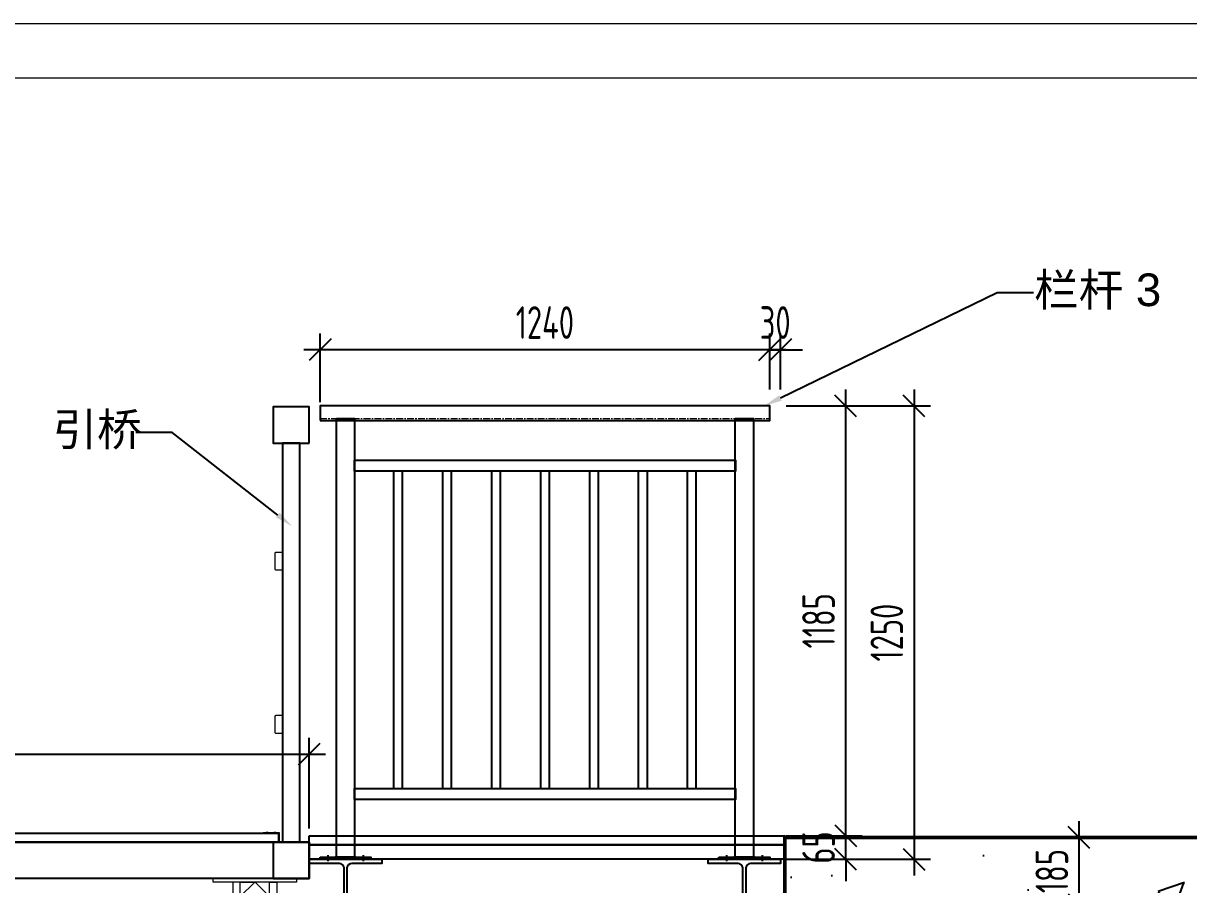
# Model space of a CAD drawing. Header units: millimetres. Extents: x 4 to 2106212, y -117026 to 198097.
# Drawn here: x 1890949 to 1894163, y 187762 to 190137 of the extents above; entities that cross this region are included whole.
import ezdxf
from ezdxf import colors
from ezdxf.entities.mleader import LeaderData, LeaderLine
from ezdxf.math import Vec2, Vec3

# ---------------------------------------------------------------- set-up
doc = ezdxf.new("R2010")
doc.units = ezdxf.units.MM
for name, pattern in [('BLTA11-LD-L-4001_Plot Plan for Seawater Intake System_20140729$0$CENTER2', [1.125, 0.75, -0.125, 0.125, -0.125]), ('CENTER', [0.6, 0.375, -0.075, 0.075, -0.075]), ('CENTER2', [28.575, 19.05, -3.175, 3.175, -3.175])]:
    doc.linetypes.add(name, pattern=pattern)
for name, color, linetype in [('H200', 3, 'Continuous'), ('方管', 100, 'Continuous'), ('标注', 9, 'Continuous'), ('铝横梁', 220, 'Continuous'), ('铝通', 4, 'Continuous'), ('面板', 44, 'Continuous')]:
    doc.layers.add(name, color=color, linetype=linetype)
for name, color, linetype, lineweight in [('图框', 7, 'Continuous', 13), ('型材', 7, 'Continuous', 15), ('文本', 3, 'Continuous', 13), ('虚线', 1, 'CENTER2', 0)]:
    doc.layers.add(name, color=color, linetype=linetype, lineweight=lineweight)
doc.styles.add('Arial', font='arial.ttf')
doc.styles.add('hztxt', font='ros1.shx', dxfattribs={"width": 0.8, "bigfont": 'hztxt.shx'})
doc.dimstyles.new('DIM-30', dxfattribs={"dimscale": 30, "dimtxt": 3, "dimasz": 2, "dimexe": 1.5, "dimexo": 1.5, "dimgap": 1, "dimtad": 1, "dimdec": 1, "dimdsep": 46, "dimtxsty": 'hztxt', "dimblk": 'OBLIQUE', "dimcen": 0, "dimdle": 1.5, "dimclrd": 9, "dimclre": 9, "dimclrt": 2, "dimadec": 1, "dimazin": 0, "dimtfac": 1, "dimtdec": 1, "dimtix": 1, "dimtmove": 2, "dimatfit": 3, "dimldrblk": 'OBLIQUE', "dimfxl": 15, "dimtolj": 1, "dimtzin": 0, "dimarcsym": 1})

# ---------------------------------------------------------------- blocks, each defined once
blk = doc.blocks.new('GW-TK')
at = {"layer": '图框'}
for points in [[(927183.55, 464715.01), (927603.55, 464715.01), (927603.55, 464418.01), (927183.55, 464418.01)], [(927188.55, 464710.01), (927598.55, 464710.01), (927598.55, 464423.01), (927188.55, 464423.01)]]:
    blk.add_lwpolyline(points, close=True, dxfattribs=at)
blk = doc.blocks.new('*U1023')
at = {"color": 252}
blk.add_lwpolyline([(-1250, -500), (1250, -500), (1250, -600), (-1250, -600)], close=True, dxfattribs=at)
at = {"color": 252, "linetype": 'BLTA11-LD-L-4001_Plot Plan for Seawater Intake System_20140729$0$CENTER2', "ltscale": 5}
for points in [[(-1160.6, -683), (-1140.6, -683), (-1140.6, -657), (-1160.6, -657)], [(-1039.6, -683), (-1059.6, -683), (-1059.6, -657), (-1039.6, -657)], [(-60.6, -683), (-40.6, -683), (-40.6, -657), (-60.6, -657)], [(60.4, -683), (40.4, -683), (40.4, -657), (60.4, -657)], [(1039.4, -683), (1059.4, -683), (1059.4, -657), (1039.4, -657)], [(1160.4, -683), (1140.4, -683), (1140.4, -657), (1160.4, -657)]]:
    blk.add_lwpolyline(points, close=True, dxfattribs=at)
at = {"layer": '型材', "color": 252}
for points in [[(-1158.5, 250, 0.414214), (-1156, 252.5), (-1156, 297.5, 0.414214), (-1158.5, 300), (-1173.5, 300, 0.414214), (-1176, 297.5), (-1176, 252.5, 0.414214), (-1173.5, 250)], [(1158.5, 250, -0.414214), (1156, 252.5), (1156, 297.5, -0.414214), (1158.5, 300), (1173.5, 300, -0.414214), (1176, 297.5), (1176, 252.5, -0.414214), (1173.5, 250)]]:
    blk.add_lwpolyline(points, format="xyb", close=True, dxfattribs=at)
at = {"layer": '型材', "color": 252, "elevation": 0}
for points in [[(-1158.5, -200, 0.414214), (-1156, -197.5), (-1156, -152.5, 0.414214), (-1158.5, -150), (-1173.5, -150, 0.414214), (-1176, -152.5), (-1176, -197.5, 0.414214), (-1173.5, -200)], [(1158.5, -200, -0.414214), (1156, -197.5), (1156, -152.5, -0.414214), (1158.5, -150), (1173.5, -150, -0.414214), (1176, -152.5), (1176, -197.5, -0.414214), (1173.5, -200)], [(-1156.1, -472, 0.414214), (-1156.6, -472), (-1157.6, -472.9, -0.198912), (-1157.8, -473), (-1166, -473, 0.414214), (-1167, -474), (-1167, -496.5, 0.414214), (-1166.5, -497), (-1165.5, -497, 0.414214), (-1165, -496.5), (-1165, -475), (-1122.3, -475, 0.665644), (-1122.1, -474.5, 0.200737), (-1125.7, -473), (-1131.2, -473, -0.198912), (-1131.5, -472.9), (-1132.4, -472, 0.414214), (-1133, -472), (-1133.7, -472.7, -0.414214), (-1134.3, -472.7), (-1135.1, -472, 0.414214), (-1135.6, -472), (-1136.6, -472.9, -0.198912), (-1136.8, -473), (-1152.2, -473, -0.198912), (-1152.5, -472.9), (-1153.4, -472, 0.414214), (-1154, -472), (-1154.7, -472.7, -0.414214), (-1155.3, -472.7)], [(1156.1, -472, -0.414214), (1156.6, -472), (1157.6, -472.9, 0.198912), (1157.8, -473), (1166, -473, -0.414214), (1167, -474), (1167, -496.5, -0.414214), (1166.5, -497), (1165.5, -497, -0.414214), (1165, -496.5), (1165, -475), (1122.3, -475, -0.665644), (1122.1, -474.5, -0.200737), (1125.7, -473), (1131.2, -473, 0.198912), (1131.5, -472.9), (1132.4, -472, -0.414214), (1133, -472), (1133.7, -472.7, 0.414214), (1134.3, -472.7), (1135.1, -472, -0.414214), (1135.6, -472), (1136.6, -472.9, 0.198912), (1136.8, -473), (1152.2, -473, 0.198912), (1152.5, -472.9), (1153.4, -472, -0.414214), (1154, -472), (1154.7, -472.7, 0.414214), (1155.3, -472.7)]]:
    blk.add_lwpolyline(points, format="xyb", close=True, dxfattribs=at)
at = {"layer": '型材', "color": 252}
for points in [[(-1215.1, -600), (-985.1, -600), (-985.1, -610), (-1215.1, -610)], [(-1160.6, -700), (-1140.6, -700), (-1140.6, -610), (-1160.6, -610)], [(-1100.6, -610), (-1140.6, -650), (-1140.6, -610)], [(-1099.6, -610), (-1059.6, -650), (-1059.6, -610)], [(-1039.6, -700), (-1059.6, -700), (-1059.6, -610), (-1039.6, -610)], [(-115.1, -600), (114.9, -600), (114.9, -610), (-115.1, -610)], [(-60.6, -700), (-40.6, -700), (-40.6, -610), (-60.6, -610)], [(-0.6, -610), (-40.6, -650), (-40.6, -610)], [(0.4, -610), (40.4, -650), (40.4, -610)], [(60.4, -700), (40.4, -700), (40.4, -610), (60.4, -610)], [(984.9, -600), (1214.9, -600), (1214.9, -610), (984.9, -610)], [(1039.4, -700), (1059.4, -700), (1059.4, -610), (1039.4, -610)], [(1099.4, -610), (1059.4, -650), (1059.4, -610)], [(1100.4, -610), (1140.4, -650), (1140.4, -610)], [(1160.4, -700), (1140.4, -700), (1140.4, -610), (1160.4, -610)]]:
    blk.add_lwpolyline(points, close=True, dxfattribs=at)
at = {"layer": '铝横梁', "color": 252}
for points in [[(-1224, 600), (-1176, 600), (-1176, -500), (-1224, -500)], [(1224, 600), (1176, 600), (1176, -500), (1224, -500)]]:
    blk.add_lwpolyline(points, close=True, dxfattribs=at)
at = {"layer": '铝通', "color": 252}
for points in [[(-1250, 600), (-1250, 700), (-1150, 700), (-1150, 600), (-1250, 600)], [(1250, 600), (1250, 700), (1150, 700), (1150, 600), (1250, 600)], [(-1250, -600), (-1250, -500), (-1150, -500), (-1150, -600), (-1250, -600)], [(1250, -600), (1250, -500), (1150, -500), (1150, -600), (1250, -600)]]:
    blk.add_lwpolyline(points, dxfattribs=at)
at = {"layer": '面板', "color": 252, "elevation": 0}
blk.add_lwpolyline([(-1165, -500), (-1165, -475), (1165, -475), (1165, -500)], close=True, dxfattribs=at)
blk = doc.blocks.new('*U1024')
at = {"color": 0, "linetype": 'ByBlock', "lineweight": -2, "transparency": 16777216}
blk.add_blockref('*U1023', (0, 0), dxfattribs=at)
blk = doc.blocks.new('_Oblique')
at = {"color": 0, "linetype": 'ByBlock', "lineweight": -2}
blk.add_line((-0.5, -0.5), (0.5, 0.5), dxfattribs=at)
blk = doc.blocks.new('*D1047')
at = {"color": 9, "lineweight": -2, "transparency": 16777216}
for p, q in [((1893860.4, 187661.9), (1893860.4, 187936.9)), ((1893094.2, 187891.9), (1893905.4, 187891.9)), ((1893082.2, 187706.9), (1893905.4, 187706.9))]:
    blk.add_line(p, q, dxfattribs=at)
at = {"layer": 'Defpoints', "color": 0, "transparency": 16777216}
for p in [(1893049.2, 187891.9), (1893860.4, 187891.9), (1893037.2, 187706.9)]:
    blk.add_point(p, dxfattribs=at)
at = {"color": 9, "lineweight": -2, "transparency": 16777216, "xscale": 60, "yscale": 60, "zscale": 60}
for p, rotation in [((1893860.4, 187891.9), 90), ((1893860.4, 187706.9), 270)]:
    blk.add_blockref('_Oblique', p, dxfattribs=dict(at, rotation=rotation))
at = {"color": 2, "transparency": 16777216, "insert": (1893785.4, 187799.4), "char_height": 90, "attachment_point": 5, "rotation": 90, "style": 'hztxt'}
blk.add_mtext('\\A1;185', dxfattribs=at)
blk = doc.blocks.new('*U1031')
h = blk.add_hatch()
h.set_pattern_fill('AR-CONC', color=252, scale=4, angle=-1.7864)
h.set_pattern_definition([(48.21365, (-1956590.03, -195502.34), (726.39706, -86.44208), [76.2, -838.2]), (353.21365, (-1956590, -195502.34), (-117.08218, 768.2505), [60.96, -670.56234]), (98.665094, (-1956529.5, -195509.55), (609.31489, 681.8084), [64.76004, -712.36098]), (44.39785, (-1956583.7, -195299.2), (1078.5469, -201.8886), [114.3, -1257.3]), (94.849206, (-1956493.8, -195316.1), (980.00676, 959.62144), [97.1401, -1068.54243]), (349.3978, (-1956583.7, -195299.2), (980.00676, 959.62144), [91.43987, -1005.8389]), (19.21365, (-1956483.73, -195353.2), (593.41132, -427.76689), [76.2, -838.2]), (324.21365, (-1956483.7, -195353.2), (270.0545, 728.68768), [60.96, -670.56]), (69.665094, (-1956434.3, -195388.8), (863.4658, 300.9208), [64.76004, -712.35975]), (35.713649, (-1956590.03, -195502.34), (22.89163, 337.670666), [0, -662.432, 0, -680.72, 0, -673.1]), (5.713649, (-1956590.03, -195502.34), (279.640336, 392.19577), [0, -388.112, 0, -647.192, 0, -256.54]), (325.713649, (-1956816.5, -195495.28), (541.38448, -39.810717), [0, -254, 0, -792.48, 0, -1051.56]), (315.71365, (-1956918.04, -195492.1), (595.39922, 83.18622), [0, -330.2, 0, -526.288, 0, -746.76])])
h.paths.add_polyline_path([(-697.5, -2405.2), (-184.7, -2405.2), (-184.7, -2594.8), (-74.8, -2214.9), (-74.8, -2409.9), (502.5, -2409.9), (502.5, 116.7), (697.5, 116.7), (317.6, 226.6), (507.2, 226.6), (507.2, 2594.8), (-697.5, 2594.8)])
at = {"color": 252, "const_width": 10, "elevation": 0}
blk.add_lwpolyline([(-697.5, -2405.2), (-184.7, -2405.2), (-184.7, -2594.8), (-74.8, -2214.9), (-74.8, -2409.9), (502.5, -2409.9), (502.5, 116.7), (697.5, 116.7), (317.6, 226.6), (507.2, 226.6), (507.2, 2594.8), (-697.5, 2594.8)], close=True, dxfattribs=at)
blk = doc.blocks.new('*U1032')
at = {"color": 0, "linetype": 'ByBlock', "lineweight": -2, "transparency": 16777216}
blk.add_blockref('*U1031', (0, 0), dxfattribs=at)
blk = doc.blocks.new('*U1037')
h = blk.add_hatch(color=256)
h.dxf.hatch_style = 1
h.paths.add_polyline_path([(-25, -596.5, 0.414214), (-27.5, -599), (-25, -599)])
h = blk.add_hatch(color=256)
h.dxf.hatch_style = 1
h.paths.add_polyline_path([(25, -596.5, -0.414214), (27.5, -599), (25, -599)])
at = {"color": 7}
for points in [[(-70, -599), (70, -599), (70, -605), (-70, -605), (-70, -599)], [(-56, -599), (-56, -605)], [(-49, -594), (-49, -610)], [(-42, -599), (-42, -605)], [(42, -599), (42, -605)], [(49, -594), (49, -610)], [(56, -599), (56, -605)]]:
    blk.add_lwpolyline(points, dxfattribs=at)
for centre, start, end in [((-25, -599), 90, 180), ((25, -599), 0, 90)]:
    blk.add_arc(centre, 2.5, start, end)
at = {"layer": '方管', "color": 3}
blk.add_lwpolyline([(-25, 610), (25, 610), (25, -599), (-25, -599)], close=True, dxfattribs=at)
blk = doc.blocks.new('*U1038')
at = {"color": 0, "linetype": 'ByBlock', "lineweight": -2, "transparency": 16777216}
blk.add_blockref('*U1037', (0, 0), dxfattribs=at)
blk = doc.blocks.new('*U1039')
h = blk.add_hatch(color=256)
h.dxf.hatch_style = 1
h.paths.add_polyline_path([(-25, -596.5, 0.414214), (-27.5, -599), (-25, -599)])
h = blk.add_hatch(color=256)
h.dxf.hatch_style = 1
h.paths.add_polyline_path([(25, -596.5, -0.414214), (27.5, -599), (25, -599)])
at = {"color": 7}
for points in [[(-70, -599), (70, -599), (70, -605), (-70, -605), (-70, -599)], [(-56, -599), (-56, -605)], [(-49, -594), (-49, -610)], [(-42, -599), (-42, -605)], [(42, -599), (42, -605)], [(49, -594), (49, -610)], [(56, -599), (56, -605)]]:
    blk.add_lwpolyline(points, dxfattribs=at)
for centre, start, end in [((-25, -599), 90, 180), ((25, -599), 0, 90)]:
    blk.add_arc(centre, 2.5, start, end)
at = {"layer": '方管', "color": 3}
blk.add_lwpolyline([(-25, 610), (25, 610), (25, -599), (-25, -599)], close=True, dxfattribs=at)
blk = doc.blocks.new('*U1040')
at = {"color": 0, "linetype": 'ByBlock', "lineweight": -2, "transparency": 16777216}
blk.add_blockref('*U1039', (0, 0), dxfattribs=at)
blk = doc.blocks.new('*D1055')
at = {"color": 9, "lineweight": -2, "transparency": 16777216}
for p, q in [((1893007.2, 189126.9), (1893007.2, 189281.7)), ((1893037.2, 189126.9), (1893037.2, 189281.7)), ((1893007.2, 189236.7), (1892947.2, 189236.7)), ((1893007.2, 189236.7), (1893037.2, 189236.7)), ((1893037.2, 189236.7), (1893097.2, 189236.7))]:
    blk.add_line(p, q, dxfattribs=at)
at = {"layer": 'Defpoints', "color": 0, "transparency": 16777216}
for p in [(1893037.2, 189236.7), (1893007.2, 189081.9, 0), (1893037.2, 189081.9, 0)]:
    blk.add_point(p, dxfattribs=at)
at = {"color": 9, "lineweight": -2, "transparency": 16777216, "xscale": 60, "yscale": 60, "zscale": 60}
blk.add_blockref('_Oblique', (1893007.2, 189236.7), dxfattribs=at)
at = {"color": 9, "lineweight": -2, "transparency": 16777216, "xscale": 60, "yscale": 60, "zscale": 60, "rotation": 180}
blk.add_blockref('_Oblique', (1893037.2, 189236.7), dxfattribs=at)
at = {"color": 2, "transparency": 16777216, "insert": (1893022.2, 189311.7), "char_height": 90, "attachment_point": 5, "style": 'hztxt'}
blk.add_mtext('\\A1;30', dxfattribs=at)
blk = doc.blocks.new('*D1056')
at = {"color": 9, "lineweight": -2, "transparency": 16777216}
for p, q in [((1891767.2, 189091.9), (1891767.2, 189281.7)), ((1893007.2, 189126.9), (1893007.2, 189281.7)), ((1893052.2, 189236.7), (1891722.2, 189236.7))]:
    blk.add_line(p, q, dxfattribs=at)
at = {"layer": 'Defpoints', "color": 0, "transparency": 16777216}
for p in [(1891767.2, 189236.7), (1893007.2, 189081.9, 0), (1891767.2, 189046.9, 0)]:
    blk.add_point(p, dxfattribs=at)
at = {"color": 9, "lineweight": -2, "transparency": 16777216, "xscale": 60, "yscale": 60, "zscale": 60, "rotation": 180}
blk.add_blockref('_Oblique', (1891767.2, 189236.7), dxfattribs=at)
at = {"color": 9, "lineweight": -2, "transparency": 16777216, "xscale": 60, "yscale": 60, "zscale": 60}
blk.add_blockref('_Oblique', (1893007.2, 189236.7), dxfattribs=at)
at = {"color": 2, "transparency": 16777216, "insert": (1892387.2, 189311.7), "char_height": 90, "attachment_point": 5, "style": 'hztxt'}
blk.add_mtext('\\A1;1240', dxfattribs=at)
blk = doc.blocks.new('*D1057')
at = {"color": 9, "lineweight": -2, "transparency": 16777216}
for p, q in [((1893405.2, 189126.9), (1893405.2, 187786.9)), ((1893052.2, 189081.9), (1893450.2, 189081.9)), ((1893052.2, 187831.9), (1893450.2, 187831.9))]:
    blk.add_line(p, q, dxfattribs=at)
at = {"layer": 'Defpoints', "color": 0, "transparency": 16777216}
for p in [(1893007.2, 189081.9, 0), (1893007.2, 187831.9, 0), (1893405.2, 187831.9)]:
    blk.add_point(p, dxfattribs=at)
at = {"color": 9, "lineweight": -2, "transparency": 16777216, "xscale": 60, "yscale": 60, "zscale": 60}
for p, rotation in [((1893405.2, 189081.9), 90), ((1893405.2, 187831.9), 270)]:
    blk.add_blockref('_Oblique', p, dxfattribs=dict(at, rotation=rotation))
at = {"color": 2, "transparency": 16777216, "insert": (1893330.2, 188456.9), "char_height": 90, "attachment_point": 5, "rotation": 90, "style": 'hztxt'}
blk.add_mtext('\\A1;1250', dxfattribs=at)
blk = doc.blocks.new('*D1058')
at = {"color": 9, "lineweight": -2, "transparency": 16777216}
for p, q in [((1893216.9, 187896.9), (1893216.9, 187956.9)), ((1893052.2, 187896.9), (1893261.9, 187896.9)), ((1893216.9, 187831.9), (1893216.9, 187896.9)), ((1893052.2, 187831.9), (1893261.9, 187831.9)), ((1893216.9, 187831.9), (1893216.9, 187771.9))]:
    blk.add_line(p, q, dxfattribs=at)
at = {"layer": 'Defpoints', "color": 0, "transparency": 16777216}
for p in [(1893007.2, 187896.9, 0), (1893216.9, 187896.9), (1893007.2, 187831.9, 0)]:
    blk.add_point(p, dxfattribs=at)
at = {"color": 9, "lineweight": -2, "transparency": 16777216, "xscale": 60, "yscale": 60, "zscale": 60}
for p, rotation in [((1893216.9, 187896.9), 270), ((1893216.9, 187831.9), 90)]:
    blk.add_blockref('_Oblique', p, dxfattribs=dict(at, rotation=rotation))
at = {"color": 2, "transparency": 16777216, "insert": (1893141.9, 187864.4), "char_height": 90, "attachment_point": 5, "rotation": 90, "style": 'hztxt'}
blk.add_mtext('\\A1;65', dxfattribs=at)
blk = doc.blocks.new('*D1059')
at = {"color": 9, "lineweight": -2, "transparency": 16777216}
for p, q in [((1893216.9, 187851.9), (1893216.9, 189126.9)), ((1893094.2, 189081.9), (1893261.9, 189081.9)), ((1893094.2, 187896.9), (1893261.9, 187896.9))]:
    blk.add_line(p, q, dxfattribs=at)
at = {"layer": 'Defpoints', "color": 0, "transparency": 16777216}
for p in [(1893049.2, 189081.9), (1893216.9, 189081.9), (1893049.2, 187896.9, 0)]:
    blk.add_point(p, dxfattribs=at)
at = {"color": 9, "lineweight": -2, "transparency": 16777216, "xscale": 60, "yscale": 60, "zscale": 60}
for p, rotation in [((1893216.9, 189081.9), 90), ((1893216.9, 187896.9), 270)]:
    blk.add_blockref('_Oblique', p, dxfattribs=dict(at, rotation=rotation))
at = {"color": 2, "transparency": 16777216, "insert": (1893141.9, 188489.4), "char_height": 90, "attachment_point": 5, "rotation": 90, "style": 'hztxt'}
blk.add_mtext('\\A1;1185', dxfattribs=at)
blk = doc.blocks.new('*D1064')
at = {"color": 9, "lineweight": -2, "transparency": 16777216}
for p, q in [((1889237.3, 187923.9), (1889237.3, 188167)), ((1891737.3, 187916.9), (1891737.3, 188167)), ((1889192.3, 188122), (1891782.3, 188122))]:
    blk.add_line(p, q, dxfattribs=at)
at = {"layer": 'Defpoints', "color": 0, "transparency": 16777216}
for p in [(1891737.3, 188122), (1889237.3, 187878.9), (1891737.3, 187871.9, 0)]:
    blk.add_point(p, dxfattribs=at)
at = {"color": 9, "lineweight": -2, "transparency": 16777216, "xscale": 60, "yscale": 60, "zscale": 60, "rotation": 180}
blk.add_blockref('_Oblique', (1889237.3, 188122), dxfattribs=at)
at = {"color": 9, "lineweight": -2, "transparency": 16777216, "xscale": 60, "yscale": 60, "zscale": 60}
blk.add_blockref('_Oblique', (1891737.3, 188122), dxfattribs=at)
at = {"color": 2, "transparency": 16777216, "insert": (1890487.3, 188197), "char_height": 90, "attachment_point": 5, "style": 'hztxt'}
blk.add_mtext('\\A1;2500', dxfattribs=at)

msp = doc.modelspace()

# ---------------------------------------------------------------- linework, layer by layer
at = {"color": 1}
for points, elevation in [([(1891862.2387, 188931.8776), (1892912.3413, 188931.8776), (1892912.3413, 188901.8776), (1891862.2387, 188901.8776)], 0.0005), ([(1891862.2387, 188026.8776), (1892912.3413, 188026.8776), (1892912.3413, 187996.8776), (1891862.2387, 187996.8776)], 0.001)]:
    msp.add_lwpolyline(points, close=True, dxfattribs=dict(at, elevation=elevation))
at = {"color": 4, "elevation": 0.001}
for points in [[(1891994.7387, 188026.8776), (1891994.7387, 188901.8776), (1891969.7387, 188901.8776), (1891969.7387, 188026.8776)], [(1892129.7387, 188026.8776), (1892129.7387, 188901.8776), (1892104.7387, 188901.8776), (1892104.7387, 188026.8776)], [(1892264.7387, 188026.8776), (1892264.7387, 188901.8776), (1892239.7387, 188901.8776), (1892239.7387, 188026.8776)], [(1892399.7387, 188026.8776), (1892399.7387, 188901.8776), (1892374.7387, 188901.8776), (1892374.7387, 188026.8776)], [(1892534.7387, 188026.8776), (1892534.7387, 188901.8776), (1892509.7387, 188901.8776), (1892509.7387, 188026.8776)], [(1892669.7387, 188026.8776), (1892669.7387, 188901.8776), (1892644.7387, 188901.8776), (1892644.7387, 188026.8776)], [(1892804.7387, 188026.8776), (1892804.7387, 188901.8776), (1892779.7387, 188901.8776), (1892779.7387, 188026.8776)]]:
    msp.add_lwpolyline(points, dxfattribs=at)
at = {"elevation": 0.001}
for points in [[(1891737.275, 187896.8804), (1893049.2387, 187896.8804), (1893049.2387, 187871.8804), (1891737.275, 187871.8804)], [(1891737.275, 187871.8804), (1893049.2387, 187871.8804), (1893049.2387, 187831.8804), (1891737.275, 187831.8804)]]:
    msp.add_lwpolyline(points, close=True, dxfattribs=at)
at = {"layer": 'H200', "color": 21}
for points, elevation in [([(1891833.2387, 187808.8804, 0.359358828), (1891820.2387, 187819.8804), (1891737.2387, 187819.8804), (1891737.2387, 187831.8804), (1891937.2387, 187831.8804), (1891937.2387, 187819.8804), (1891854.2387, 187819.8804, 0.362402399), (1891841.2387, 187808.8804), (1891841.2387, 187656.8804, 0.414213562), (1891854.2387, 187643.8804), (1891937.2387, 187643.8804), (1891937.2387, 187631.8804), (1891737.2387, 187631.8804), (1891737.2387, 187643.8804), (1891820.2387, 187643.8804, 0.414213562), (1891833.2387, 187656.8804)], 0.0005), ([(1892933.2387, 187808.8804, 0.359358828), (1892920.2387, 187819.8804), (1892837.2387, 187819.8804), (1892837.2387, 187831.8804), (1893037.2387, 187831.8804), (1893037.2387, 187819.8804), (1892954.2387, 187819.8804, 0.362402399), (1892941.2387, 187808.8804), (1892941.2387, 187656.8804, 0.414213562), (1892954.2387, 187643.8804), (1893037.2387, 187643.8804), (1893037.2387, 187631.8804), (1892837.2387, 187631.8804), (1892837.2387, 187643.8804), (1892920.2387, 187643.8804, 0.414213562), (1892933.2387, 187656.8804)], 0.001)]:
    msp.add_lwpolyline(points, format="xyb", close=True, dxfattribs=dict(at, elevation=elevation))
at = {"layer": '方管', "color": 2, "elevation": 0.001}
msp.add_lwpolyline([(1891767.2387, 189041.8776), (1893007.2387, 189041.8776), (1893007.2387, 189081.8776), (1891767.2387, 189081.8776)], close=True, dxfattribs=at)
at = {"layer": '虚线', "color": 1, "linetype": 'CENTER', "ltscale": 50, "elevation": 0.001}
msp.add_lwpolyline([(1891767.2387, 189046.8776), (1893007.2387, 189046.8776)], dxfattribs=at)

# ---------------------------------------------------------------- block references
for name, p in [('*U1024', (1890487.269, 188378.8794)), ('*U1040', (1891837.2387, 188436.879, 0.0005)), ('*U1038', (1892937.2387, 188436.879, 0.001)), ('*U1032', (1893746.6999, 185297.1055, 0.0003))]:
    msp.add_blockref(name, p)
at = {"layer": '文本', "xscale": 30, "yscale": 30, "zscale": 30}
msp.add_blockref('GW-TK', (-25927217.6562, -13751313.6738), dxfattribs=at)

# ---------------------------------------------------------------- dimensions: what is measured, and where the dimension line sits
for base, p1, p2, picture, middle in [((1891767.2387, 189236.709), (1893007.2387, 189081.8776, 0.001), (1891767.2387, 189046.8776, 0.0005), '*D1056', (1892387.2387, 189311.709)), ((1893037.2387, 189236.709), (1893007.2387, 189081.8776, 0.001), (1893037.2387, 189081.8776, 0.001), '*D1055', (1893022.2387, 189311.709)), ((1891737.263, 188121.9967), (1889237.263, 187878.8804), (1891737.263, 187871.8804, 0.001), '*D1064', (1890487.263, 188196.9967))]:
    dim = msp.add_linear_dim(base=base, p1=p1, p2=p2, dimstyle='DIM-30')
    dim.commit()
    dim.dimension.update_dxf_attribs({"geometry": picture, "text_midpoint": middle})
for base, p1, p2, picture, middle in [((1893405.1749, 187831.8804), (1893007.2387, 189081.8776, 0.001), (1893007.2387, 187831.8804, 0.001), '*D1057', (1893330.1749, 188456.879)), ((1893216.9012, 189081.8776), (1893049.2387, 187896.8804, 0.001), (1893049.2387, 189081.8776), '*D1059', (1893141.9012, 188489.379)), ((1893216.9012, 187896.8804), (1893007.2387, 187831.8804, 0.001), (1893007.2387, 187896.8804, 0.001), '*D1058', (1893141.9012, 187864.3804)), ((1893860.4405, 187891.8847), (1893037.2387, 187706.8804), (1893049.2387, 187891.8847), '*D1047', (1893785.4405, 187799.3826))]:
    dim = msp.add_linear_dim(base=base, p1=p1, p2=p2, angle=90, dimstyle='DIM-30')
    dim.commit()
    dim.dimension.update_dxf_attribs({"geometry": picture, "text_midpoint": middle})

# ---------------------------------------------------------------- leaders
at = {"layer": '标注', "color": 6}
ml = msp.add_multileader_mtext('Standard', dxfattribs=at)
ml.set_content('栏杆 3', color=6, style='Arial')
ml.set_leader_properties(color=251)
ml.build(insert=Vec2(0, 0))
ml.multileader.update_dxf_attribs({"dogleg_length": 100, "arrow_head_size": 50})
ctx = ml.context
ctx.base_point, ctx.char_height, ctx.arrow_head_size, ctx.plane_origin = Vec3(1893734.6006, 189394.4187), 90, 50, Vec3(1897250.1849, 181510.5485)
notes = []
notes.append((ctx, [(0, (1, 1, 0), (1893634.6006, 189394.4187), (1, 0), 100, [(0, [(1892991.9965, 189081.8776)], 0, [])])]))
ctx.mtext.insert, ctx.mtext.width, ctx.mtext.flow_direction = Vec3(1893736.6006, 189447.001), 786.302852, 5
ml = msp.add_multileader_mtext('Standard', dxfattribs=at)
ml.set_content('引桥', color=6, style='Arial')
ml.set_leader_properties(color=251)
ml.build(insert=Vec2(0, 0))
ml.multileader.update_dxf_attribs({"dogleg_length": 100, "arrow_head_size": 50})
ctx = ml.context
ctx.base_point, ctx.char_height, ctx.arrow_head_size, ctx.plane_origin = Vec3(1891003.4643, 189008.7517, 0.001), 90, 50, Vec3(1894438.1068, 181124.8816, 0.001)
notes.append((ctx, [(1, (1, 1, 0), (1891358.924, 189008.7517, 0.001), (-1, 0), 100, [(0, [(1891689.8815, 188750.2358, 0.001)], 0, [])])]))
ctx.mtext.insert, ctx.mtext.width, ctx.mtext.flow_direction = Vec3(1891029.1642, 189062.0894, 0.001), 428.671698, 5
for ctx, leaders in notes:
    for number, flags, end, landing, length, lines in leaders:
        leader = LeaderData()
        leader.index, (leader.has_last_leader_line, leader.has_dogleg_vector, leader.attachment_direction) = number, flags
        leader.last_leader_point, leader.dogleg_vector, leader.dogleg_length = Vec3(end), Vec3(landing), length
        for number, points, colour, breaks in lines:
            line = LeaderLine()
            line.index, line.vertices, line.color, line.breaks = number, Vec3.list(points), colors.encode_raw_color(colour), breaks
            leader.lines.append(line)
        ctx.leaders.append(leader)

doc.saveas('drawing.dxf')
